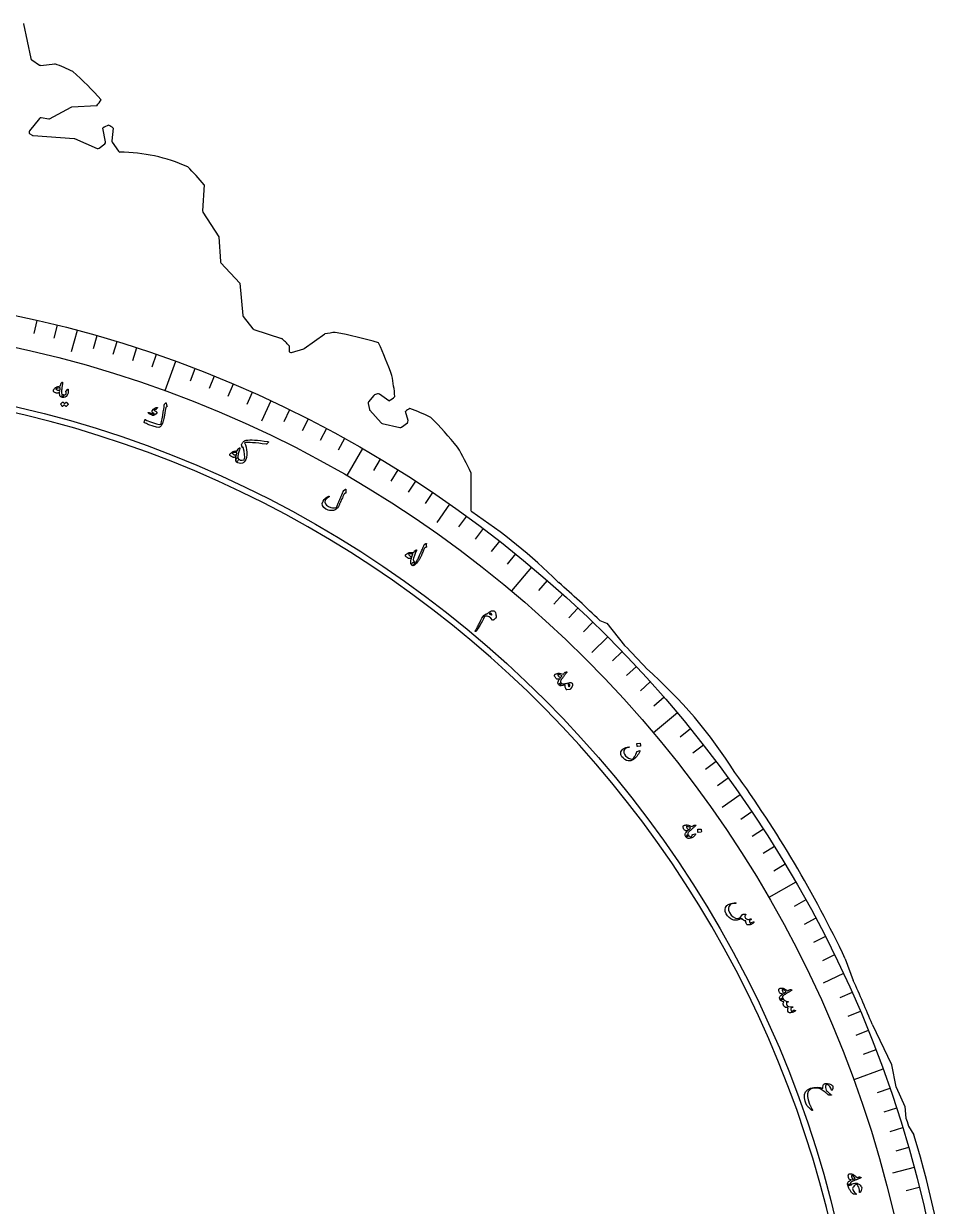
# Model space of a CAD drawing. Header units: millimetres. Extents: x -92 to 92, y -92 to 131.
# Drawn here: x 19.5 to 91, y 20.6 to 111.5 of the extents above; entities that cross this region are included whole.
import ezdxf

# ---------------------------------------------------------------- set-up
doc = ezdxf.new("R2010")
doc.units = ezdxf.units.MM
for name, color, linetype in [('CUT_INNER', 6, 'Continuous'), ('CUT_OUTER', 1, 'Continuous'), ('ENGRAVE', 7, 'Continuous'), ('ENGRAVE_FINE', 8, 'Continuous'), ('TEXT', 5, 'Continuous')]:
    doc.layers.add(name, color=color, linetype=linetype)

msp = doc.modelspace()

# ---------------------------------------------------------------- linework, layer by layer
at = {"layer": 'CUT_INNER'}
msp.add_arc((0, 0), 83.7225, 104.414063, 87.539062, dxfattribs=at)
at = {"layer": 'CUT_OUTER'}
for points in [[(19.4537, 111.5165), (19.4546, 111.513), (20.015, 108.8244)], [(20.0787, 108.7302), (20.6709, 108.3356)], [(20.769, 108.3111), (21.8584, 108.4198), (21.8621, 108.42)], [(23.0949, 105.0796), (21.4068, 104.179), (21.4037, 104.1775), (21.4002, 104.1779), (20.8023, 104.2773)], [(25.0737, 105.2096), (25.0701, 105.2092), (23.1567, 105.097)], [(20.6606, 104.223), (19.9001, 103.2729)], [(19.9339, 103.0544), (20.1089, 102.9376)], [(20.1815, 102.9127), (23.3493, 102.6871), (23.3535, 102.6866), (23.3575, 102.6851), (25.105, 101.9198)], [(25.7439, 102.4323), (25.5329, 103.4856), (25.5324, 103.4891)], [(26.3344, 103.4892), (26.3342, 103.4855), (26.2266, 102.5142)], [(25.2589, 101.9401), (25.6906, 102.2857)], [(26.2536, 102.4104), (26.7555, 101.7085)], [(33.3305, 99.131), (33.3305, 99.1274), (33.2181, 97.1157)], [(33.242, 97.0258), (34.4751, 95.1212), (34.477, 95.1178), (34.4774, 95.114), (34.5884, 93.2218)], [(34.6283, 93.1286), (36.0806, 91.5648), (36.0829, 91.5621), (36.0833, 91.5587), (36.3078, 89.0834)], [(36.3388, 89.0048), (37.0865, 88.0443)], [(37.1597, 87.9934), (39.2903, 87.3204), (39.2937, 87.3192)], [(41.0342, 86.5314), (42.6169, 87.6613), (42.6198, 87.6632)], [(39.8673, 86.7456), (39.8675, 86.742), (39.8675, 86.3745)], [(40.0606, 86.2308), (40.9901, 86.5098)], [(46.3767, 82.9268), (45.9887, 82.4431)], [(46.6757, 83.0522), (46.446, 82.9752)], [(47.5507, 82.503), (47.5478, 82.5049), (46.8106, 83.032)], [(45.9587, 82.3197), (46.0522, 81.8545)], [(46.0871, 81.7844), (46.9452, 80.8184)], [(49.014, 80.9929), (48.8135, 81.6968), (48.8127, 81.7003)], [(47.0237, 80.7718), (48.3977, 80.4549)], [(48.5252, 80.4839), (48.9634, 80.8347)], [(53.8576, 76.9981), (53.8578, 76.9945), (53.8578, 74.0905)], [(60.5435, 68.6053), (60.611, 68.546)], [(63.7555, 65.6309), (64.2908, 65.4166), (64.2942, 65.415), (64.2967, 65.4122), (65.6704, 63.7147)], [(82.6446, 39.6083), (83.2589, 37.9491)], [(84.7152, 34.5766), (86.1962, 31.4733), (86.1975, 31.4705), (86.1982, 31.4675), (86.5381, 29.7677), (86.5426, 29.7506), (86.549, 29.7342), (87.2279, 28.2637), (87.2295, 28.2597), (87.2301, 28.2555), (87.3104, 27.3689), (87.3954, 27.0978), (87.505, 26.7406), (87.9156, 26.0838), (87.9176, 26.0802)]]:
    msp.add_lwpolyline(points, dxfattribs=at)
for centre, radius, start, end in [((20.1618, 108.855), 0.15, 191.774374, 236.327519), ((20.7541, 108.4604), 0.15, 236.327519, 275.697011), ((16.7699, 94.2462), 15.0608, 64.565536, 70.23827), ((2.0734, 84.5029), 31.5104, 42.196993, 47.803527), ((20.4701, 109.0228), 5.9777, 320.36428, 325.85788), ((23.1655, 104.9473), 0.15, 93.357004, 118.080395), ((20.7777, 104.1293), 0.15, 80.56239, 141.323466), ((28.0332, 99.0698), 5.0779, 113.719842, 119.504968), ((23.7882, 100.0474), 4.2812, 53.505402, 59.04073), ((20.0172, 103.1792), 0.15, 141.323466, 236.274782), ((20.1922, 103.0623), 0.15, 236.274782, 265.925984), ((25.1652, 102.0572), 0.15, 246.351137, 308.682089), ((25.5968, 102.4028), 0.15, 308.682089, 11.327519), ((26.3757, 102.4977), 0.15, 173.676534, 215.56239), ((26.8775, 101.7957), 0.15, 215.56239, 263.156505), ((26.6883, 88.389), 13.2589, 66.058401, 89.259597), ((19.1602, 87.4048), 18.393, 39.608488, 45.426663), ((33.3679, 97.1073), 0.15, 176.803291, 212.91974), ((34.7382, 93.2306), 0.15, 183.357004, 222.885164), ((36.4572, 89.097), 0.15, 185.181312, 217.896077), ((37.2048, 88.1364), 0.15, 217.896077, 252.472128), ((33.6306, 81.0826), 8.4242, 42.239737, 47.759316), ((44.2102, 79.3777), 8.4368, 95.358891, 100.86522), ((36.616, 52.2731), 36.151, 73.723514, 79.148028), ((40.947, 86.6534), 0.15, 286.703439, 305.525323), ((20.6362, 74.8189), 28.8029, 19.540355, 24.964114), ((40.0175, 86.3745), 0.15, 180, 286.703439), ((28.3095, 80.8604), 19.7994, 5.758179, 10.453011), ((46.4937, 82.833), 0.15, 108.52633, 141.273284), ((46.7233, 82.91), 0.15, 54.43761, 108.52633), ((44.2639, 87.3597), 5.8643, 304.08832, 309.688196), ((46.1058, 82.3493), 0.15, 141.273284, 191.362642), ((46.1993, 81.884), 0.15, 191.362642, 221.614617), ((51.3178, 78.3054), 4.2191, 120.81348, 126.423343), ((43.0446, 65.4585), 17.5679, 63.943847, 69.640748), ((48.8697, 80.9518), 0.15, 308.670968, 15.893669), ((30.6399, 61.05), 28.5051, 38.894305, 45.098669), ((47.0574, 80.918), 0.15, 221.614617, 257.010518), ((48.4314, 80.601), 0.15, 257.010518, 308.670968), ((29.4723, 65.339), 27.0293, 25.553356, 30.231114), ((54.0078, 74.0905), 0.15, 180, 232.700643), ((30.2133, 37.9234), 43.1429, 45.330291, 56.672622), ((0.5066, 0.5589), 90.7457, 45.81392, 48.52147), ((3.0411, 2.8627), 87.3235, 42.563322, 44.175366), ((42.8862, 34.1984), 36.984, 32.279459, 48.572341), ((0.4053, 0.6064), 91.0189, 25.372572, 35.878516), ((1.4163, 0.6079), 89.9588, 22.185301, 24.52516), ((22.979, 5.898), 68.0025, 5.190777, 17.264659)]:
    msp.add_arc(centre, radius, start, end, dxfattribs=at)
at = {"layer": 'ENGRAVE'}
for points in [[(23.5612, 87.9315), (23.1183, 86.2787)], [(31.1352, 85.5434), (30.3159, 83.2924)], [(38.4724, 82.5042), (37.7492, 80.9535)], [(45.5167, 78.8372), (44.3189, 76.7627)], [(52.2146, 74.5702), (51.2332, 73.1685)], [(58.5151, 69.7356), (56.9753, 67.9006)], [(64.3703, 64.3703), (63.1604, 63.1604)], [(69.7356, 58.5151), (67.9006, 56.9753)], [(74.5702, 52.2146), (73.1685, 51.2332)], [(78.8372, 45.5167), (76.7627, 44.3189)], [(82.5042, 38.4724), (80.9535, 37.7492)], [(85.5434, 31.1352), (83.2924, 30.3159)], [(87.9315, 23.5612), (86.2787, 23.1183)]]:
    msp.add_lwpolyline(points, dxfattribs=at)
for radius in [91.0333, 88.6379, 84.1891]:
    msp.add_circle((0, 0), radius, dxfattribs=at)
at = {"layer": 'ENGRAVE_FINE'}
for points in [[(20.478, 88.7002), (20.2471, 87.6999)], [(22.023, 88.3293), (21.7746, 87.3331)], [(25.0922, 87.5069), (24.8092, 86.52)], [(26.6156, 87.0556), (26.3154, 86.0739)], [(28.1309, 86.5779), (27.8136, 85.6015)], [(29.6376, 86.0737), (29.3033, 85.103)], [(32.6234, 84.987), (32.2555, 84.0285)], [(34.1017, 84.4047), (33.7171, 83.4528)], [(35.5696, 83.7966), (35.1684, 82.8516)], [(37.0266, 83.1631), (36.609, 82.2252)], [(39.9064, 81.8202), (39.4563, 80.8975)], [(41.3283, 81.1113), (40.8622, 80.1966)], [(42.7376, 80.3777), (42.2556, 79.4712)], [(44.1338, 79.6196), (43.6361, 78.7217)], [(46.8856, 78.0308), (46.3569, 77.1508)], [(48.2403, 77.2007), (47.6963, 76.33)], [(49.5803, 76.347), (49.0212, 75.486)], [(50.9052, 75.4701), (50.3311, 74.619)], [(53.5081, 73.6475), (52.9046, 72.817)], [(54.7852, 72.7025), (54.1674, 71.8826)], [(56.0457, 71.7353), (55.4137, 70.9263)], [(57.2891, 70.7462), (56.6431, 69.9484)], [(59.7233, 68.7037), (59.0497, 67.9289)], [(60.9132, 67.651), (60.2263, 66.888)], [(62.0846, 66.5776), (61.3844, 65.8267)], [(63.2371, 65.4839), (62.5239, 64.7454)], [(65.4839, 63.2371), (64.7454, 62.5239)], [(66.5776, 62.0846), (65.8267, 61.3844)], [(67.651, 60.9132), (66.888, 60.2263)], [(68.7037, 59.7233), (67.9289, 59.0497)], [(70.7462, 57.2891), (69.9484, 56.6431)], [(71.7353, 56.0457), (70.9263, 55.4137)], [(72.7025, 54.7852), (71.8826, 54.1674)], [(73.6475, 53.5081), (72.817, 52.9046)], [(75.4701, 50.9052), (74.619, 50.3311)], [(76.347, 49.5803), (75.486, 49.0212)], [(77.2007, 48.2403), (76.33, 47.6963)], [(78.0308, 46.8856), (77.1508, 46.3569)], [(79.6196, 44.1338), (78.7217, 43.6361)], [(80.3777, 42.7376), (79.4712, 42.2556)], [(81.1113, 41.3283), (80.1966, 40.8622)], [(81.8202, 39.9064), (80.8975, 39.4563)], [(83.1631, 37.0266), (82.2252, 36.609)], [(83.7966, 35.5696), (82.8516, 35.1684)], [(84.4047, 34.1017), (83.4528, 33.7171)], [(84.987, 32.6234), (84.0285, 32.2555)], [(86.0737, 29.6376), (85.103, 29.3033)], [(86.5779, 28.1309), (85.6015, 27.8136)], [(87.0556, 26.6156), (86.0739, 26.3154)], [(87.5069, 25.0922), (86.52, 24.8092)], [(88.3293, 22.023), (87.3331, 21.7746)]]:
    msp.add_lwpolyline(points, dxfattribs=at)
at = {"layer": 'TEXT'}
for points in [[(22.4178, 83.9481), (22.4365, 83.9597), (22.4485, 83.9585), (22.4538, 83.9445), (22.4523, 83.9177), (22.4499, 83.902), (22.4469, 83.8801), (22.4433, 83.8521), (22.439, 83.818), (22.4338, 83.7775), (22.4275, 83.7303), (22.4201, 83.6765), (22.4115, 83.616), (22.4031, 83.5566), (22.3956, 83.5034), (22.3889, 83.4564), (22.383, 83.4157), (22.378, 83.3813), (22.3739, 83.3535), (22.3708, 83.3323), (22.3686, 83.3175), (22.3571, 83.2241), (22.3565, 83.1492), (22.3668, 83.093), (22.388, 83.0553), (22.4056, 83.0381), (22.4285, 83.0238), (22.4567, 83.0124), (22.4904, 83.0037), (22.5094, 82.9951), (22.522, 82.9813), (22.5282, 82.9622), (22.5281, 82.9378), (22.5228, 82.9099), (22.5144, 82.8826), (22.5028, 82.8557), (22.488, 82.8294), (22.4724, 82.8078), (22.4576, 82.7926), (22.4435, 82.7838), (22.4302, 82.7814), (22.366, 82.7995), (22.3138, 82.8262), (22.2734, 82.8615), (22.2448, 82.9056), (22.2265, 82.964), (22.2179, 83.0367), (22.2191, 83.1236), (22.2299, 83.2249), (22.1792, 83.175), (22.1314, 83.1379), (22.0863, 83.1137), (22.044, 83.1022), (22.0122, 83.1025), (21.9765, 83.1089), (21.9367, 83.1212), (21.8929, 83.1395), (21.8478, 83.163), (21.8109, 83.1862), (21.7821, 83.2093), (21.7615, 83.2322), (21.7468, 83.2577), (21.739, 83.2824), (21.7383, 83.3062), (21.7446, 83.3292), (21.7579, 83.3565), (21.7759, 83.3858), (21.7988, 83.4172), (21.8266, 83.4506), (21.8564, 83.4836), (21.8817, 83.5096), (21.9026, 83.5284), (21.9189, 83.5402), (22.0038, 83.5833), (22.094, 83.6211), (22.1895, 83.6534), (22.2904, 83.6802), (22.2997, 83.7285), (22.3083, 83.7701), (22.3161, 83.8049), (22.3231, 83.833), (22.3307, 83.8561), (22.3405, 83.876), (22.3525, 83.8927), (22.3666, 83.9062)], [(22.2675, 83.5247), (22.1695, 83.5179), (22.0833, 83.5002), (22.0088, 83.4717), (21.9462, 83.4324), (21.9411, 83.4262), (21.9395, 83.4197), (21.9415, 83.4128), (21.9471, 83.4057), (21.97, 83.3879), (21.9958, 83.3721), (22.0244, 83.3583), (22.0559, 83.3466), (22.0902, 83.3369), (22.1274, 83.3293), (22.1674, 83.3237), (22.2103, 83.3201), (22.2172, 83.3205), (22.2248, 83.3223), (22.2331, 83.3255), (22.2422, 83.3302), (22.2461, 83.3508), (22.2498, 83.3725), (22.2533, 83.3953), (22.2566, 83.4191), (22.2597, 83.4439), (22.2625, 83.4698), (22.2651, 83.4967), (22.2675, 83.5247)], [(22.7197, 83.2623), (22.8307, 83.3964), (22.8456, 83.4104), (22.858, 83.4135), (22.8682, 83.4056), (22.876, 83.3867), (22.8854, 83.3339), (22.8894, 83.2805), (22.8878, 83.2264), (22.8807, 83.1717), (22.8679, 83.1161), (22.8491, 83.0593), (22.8244, 83.0014), (22.7937, 82.9422), (22.7239, 82.8476), (22.6401, 82.7893), (22.5422, 82.7672), (22.4302, 82.7814), (22.4199, 82.7927), (22.4135, 82.8197), (22.4111, 82.8627), (22.4127, 82.9214), (22.4168, 82.9519), (22.4241, 82.976), (22.4346, 82.9935), (22.4483, 83.0045), (22.4578, 83.0076), (22.4679, 83.0085), (22.4788, 83.0072), (22.4904, 83.0037), (22.5592, 82.9874), (22.6222, 82.9851), (22.6796, 82.997), (22.7312, 83.023), (22.7338, 83.0255), (22.7355, 83.0291), (22.7362, 83.0341), (22.7359, 83.0403), (22.7357, 83.0778), (22.7311, 83.1172), (22.722, 83.1585), (22.7085, 83.2017), (22.7045, 83.2177), (22.7051, 83.2331), (22.7101, 83.248), (22.7197, 83.2623)], [(22.7191, 82.4027), (22.723, 82.4049), (22.7278, 82.4056), (22.7335, 82.4047), (22.74, 82.4022), (22.7616, 82.3865), (22.7821, 82.37), (22.8016, 82.3528), (22.8201, 82.3349), (22.8376, 82.3161), (22.8544, 82.2962), (22.8703, 82.2752), (22.8855, 82.2531), (22.8879, 82.2469), (22.888, 82.241), (22.886, 82.2355), (22.8817, 82.2302), (22.7127, 82.0752), (22.7088, 82.0737), (22.7041, 82.075), (22.6986, 82.0792), (22.6922, 82.0862), (22.6881, 82.0923), (22.6811, 82.1009), (22.6713, 82.1122), (22.6586, 82.1261), (22.6429, 82.1427), (22.624, 82.1625), (22.6021, 82.1852), (22.577, 82.2109), (22.4445, 82.0906), (22.439, 82.0873), (22.4332, 82.0878), (22.4272, 82.0919), (22.4208, 82.0998), (22.4153, 82.1066), (22.4065, 82.1169), (22.3944, 82.1308), (22.379, 82.1483), (22.3601, 82.1694), (22.3372, 82.1942), (22.3104, 82.2226), (22.2797, 82.2548), (22.2768, 82.2596), (22.2762, 82.2637), (22.2776, 82.2673), (22.2812, 82.2703), (22.4499, 82.4181), (22.4538, 82.4203), (22.4586, 82.421), (22.4643, 82.4201), (22.4708, 82.4177), (22.4895, 82.4054), (22.5072, 82.3922), (22.524, 82.378), (22.54, 82.363), (22.555, 82.3472), (22.5692, 82.3308), (22.5826, 82.3137), (22.5952, 82.2961)], [(30.4181, 82.328), (30.4223, 82.2972), (30.4276, 82.2675), (30.434, 82.2389), (30.4416, 82.2115), (30.4504, 82.1851), (30.4606, 82.1598), (30.4721, 82.1354), (30.4851, 82.1121), (30.4891, 82.1002), (30.4875, 82.0887), (30.4806, 82.0774), (30.4682, 82.0665), (30.3977, 82.0108), (30.3906, 82.0046), (30.3851, 81.9991), (30.3812, 81.9944), (30.3791, 81.9904), (30.3469, 81.781), (30.3163, 81.5923), (30.2874, 81.4243), (30.2602, 81.277), (30.2347, 81.1506), (30.2109, 81.0452), (30.1887, 80.9609), (30.1682, 80.8976), (30.1243, 80.7801), (30.1084, 80.7436), (30.0905, 80.7077), (30.0708, 80.6723), (30.0493, 80.6374), (30.0258, 80.603), (30.0001, 80.5693), (29.9723, 80.5362), (29.9424, 80.5038), (29.8494, 80.4737), (29.6766, 80.4937), (29.4239, 80.5635), (29.091, 80.6821), (28.9884, 80.723), (28.8944, 80.7635), (28.8091, 80.8035), (28.7323, 80.8431), (28.7261, 80.8489), (28.7225, 80.8554), (28.7215, 80.8627), (28.7232, 80.8708), (28.7341, 80.9085), (28.7443, 80.9427), (28.7538, 80.9734), (28.7626, 81.0007), (28.7707, 81.0248), (28.7783, 81.046), (28.7854, 81.0644), (28.792, 81.0799), (28.7963, 81.0884), (28.8012, 81.0922), (28.8068, 81.0914), (28.8132, 81.0859), (28.8633, 81.0489), (28.9313, 81.0106), (29.0171, 80.9709), (29.1206, 80.9298), (29.4334, 80.8167), (29.6832, 80.7422), (29.8703, 80.7068), (29.9949, 80.7109), (30.0219, 80.7839), (30.0563, 80.9221), (30.0981, 81.1255), (30.1471, 81.3941), (30.1938, 81.6638), (30.2282, 81.8682), (30.2503, 82.0072), (30.2603, 82.0807), (30.2624, 82.101), (30.2644, 82.1201), (30.2663, 82.1378), (30.268, 82.1542), (30.2695, 82.1692), (30.2708, 82.1825), (30.2718, 82.1942), (30.2726, 82.2043), (30.2757, 82.2259), (30.2821, 82.2451), (30.2918, 82.2622), (30.3049, 82.277), (30.385, 82.3511), (30.391, 82.3558), (30.3967, 82.3584), (30.4018, 82.3587), (30.4065, 82.3568), (30.4111, 82.3515), (30.4146, 82.3449), (30.4169, 82.3371), (30.4181, 82.328)], [(29.745, 82.0075), (29.7493, 82.0053), (29.7526, 82.002), (29.7549, 81.9978), (29.7561, 81.9926), (29.7557, 81.9885), (29.7545, 81.9844), (29.7526, 81.9801), (29.75, 81.9758), (29.6527, 81.8668), (29.6418, 81.8561), (29.6317, 81.8485), (29.6224, 81.8441), (29.6138, 81.8428), (29.5802, 81.8452), (29.5502, 81.8433), (29.5237, 81.837), (29.5009, 81.8264), (29.4944, 81.8189), (29.4956, 81.8079), (29.5044, 81.7935), (29.5209, 81.7756), (29.5328, 81.7661), (29.5453, 81.7567), (29.5583, 81.7474), (29.5719, 81.7382), (29.5861, 81.7291), (29.6013, 81.7201), (29.6173, 81.711), (29.6342, 81.702), (29.6865, 81.6543), (29.6872, 81.595), (29.6364, 81.5241), (29.5342, 81.4415), (29.4966, 81.4196), (29.462, 81.4044), (29.4306, 81.3959), (29.4023, 81.3941), (29.3734, 81.3982), (29.3355, 81.4093), (29.2884, 81.4274), (29.2323, 81.4525), (29.2039, 81.466), (29.1773, 81.4797), (29.1525, 81.4939), (29.1295, 81.5084), (29.1083, 81.5228), (29.0885, 81.5366), (29.0702, 81.5499), (29.0535, 81.5627), (29.0441, 81.5733), (29.0384, 81.5837), (29.0364, 81.5937), (29.038, 81.6035), (29.0429, 81.6125), (29.0498, 81.6176), (29.0589, 81.619), (29.0699, 81.6166), (29.1045, 81.6068), (29.1435, 81.5951), (29.1869, 81.5815), (29.2347, 81.5659), (29.324, 81.5367), (29.3948, 81.5171), (29.4473, 81.5072), (29.4814, 81.507), (29.4863, 81.5084), (29.4898, 81.5114), (29.4918, 81.5159), (29.4923, 81.5221), (29.4914, 81.5263), (29.4886, 81.5309), (29.4839, 81.5358), (29.4773, 81.5411), (29.4132, 81.5833), (29.3869, 81.6023), (29.3656, 81.6222), (29.3495, 81.6429), (29.3385, 81.6646), (29.331, 81.688), (29.3295, 81.7099), (29.3339, 81.7304), (29.3443, 81.7495), (29.4375, 81.8696), (29.5354, 81.9527), (29.6379, 81.9987), (29.745, 82.0075)], [(38.2412, 79.3793), (38.267, 79.372), (38.2792, 79.3589), (38.2777, 79.3399), (38.2624, 79.3151), (38.1877, 79.2261), (38.1672, 79.204), (38.1478, 79.1885), (38.1294, 79.1796), (38.112, 79.1774), (37.8065, 79.219), (37.5289, 79.2527), (37.279, 79.2785), (37.057, 79.2968), (36.8629, 79.3075), (36.6968, 79.3102), (36.5589, 79.3051), (36.4489, 79.2924), (36.5158, 79.1207), (36.5664, 78.9422), (36.6006, 78.7571), (36.6186, 78.5653), (36.6169, 78.3521), (36.5907, 78.1659), (36.5401, 78.0067), (36.4654, 77.8742), (36.4209, 77.8198), (36.3781, 77.778), (36.3371, 77.7488), (36.2977, 77.7323), (36.1553, 77.7083), (36.0305, 77.7127), (35.9231, 77.7454), (35.8331, 77.8067), (35.8013, 77.8477), (35.7866, 77.8971), (35.7889, 77.9548), (35.8084, 78.0209), (35.8315, 78.0701), (35.8566, 78.1029), (35.8836, 78.1194), (35.9126, 78.1194), (35.9243, 78.1133), (35.9377, 78.1023), (35.9526, 78.0862), (35.9691, 78.0653), (36.0438, 77.9938), (36.1441, 77.9547), (36.27, 77.9481), (36.4217, 77.9737), (36.4528, 78.1726), (36.4492, 78.3993), (36.4104, 78.6537), (36.3361, 78.9358), (36.3328, 78.9414), (36.328, 78.9445), (36.3217, 78.9451), (36.314, 78.9432), (36.2786, 78.9341), (36.2706, 78.9327), (36.2639, 78.9346), (36.2583, 78.9398), (36.2539, 78.9483), (36.1989, 79.1255), (36.2006, 79.1363), (36.2097, 79.1585), (36.2262, 79.1922), (36.25, 79.2372), (36.2769, 79.2844), (36.3016, 79.322), (36.324, 79.35), (36.3443, 79.3686), (36.3743, 79.3901), (36.404, 79.4095), (36.4331, 79.4265), (36.4618, 79.4414), (36.49, 79.4541), (36.5179, 79.4649), (36.5454, 79.4737), (36.5726, 79.4806), (36.6973, 79.4979), (36.8459, 79.5069), (37.0185, 79.5076), (37.215, 79.4998), (37.4356, 79.4832), (37.6801, 79.4578), (37.9487, 79.4232), (38.2412, 79.3793)], [(35.9691, 78.0653), (35.9791, 78.0326), (35.9754, 77.9954), (35.9581, 77.9536), (35.927, 77.9071), (35.8844, 77.8586), (35.8498, 77.8307), (35.8233, 77.8234), (35.8049, 77.8366), (35.7733, 77.9182), (35.7635, 78.0253), (35.7753, 78.1579), (35.8089, 78.3162), (35.745, 78.2434), (35.6891, 78.1936), (35.6414, 78.1669), (35.6017, 78.1632), (35.5834, 78.1678), (35.5642, 78.1739), (35.5441, 78.1815), (35.5231, 78.1905), (35.5012, 78.2006), (35.4784, 78.2115), (35.4547, 78.2231), (35.4302, 78.2355), (35.388, 78.2597), (35.3557, 78.2811), (35.3334, 78.2998), (35.321, 78.3157), (35.3101, 78.3513), (35.3078, 78.3827), (35.3141, 78.4099), (35.329, 78.4328), (35.3988, 78.4999), (35.4565, 78.5508), (35.5019, 78.5854), (35.5351, 78.6037), (35.5746, 78.6174), (35.6152, 78.6293), (35.6569, 78.6392), (35.6996, 78.6472), (35.7438, 78.6533), (35.7898, 78.6575), (35.8376, 78.6598), (35.8873, 78.6602), (35.917, 78.7563), (35.9232, 78.7762), (35.9309, 78.7929), (35.9399, 78.8065), (35.9503, 78.817), (36.0473, 78.8994), (36.0635, 78.9076), (36.0728, 78.9025), (36.0753, 78.8839), (36.0709, 78.852), (36.0438, 78.7563), (36.0194, 78.6684), (35.9978, 78.5881), (35.979, 78.5155), (35.9634, 78.4507), (35.9512, 78.3935), (35.9426, 78.344), (35.9375, 78.3023), (35.9345, 78.2306), (35.9388, 78.1673), (35.9503, 78.1121), (35.9691, 78.0653)], [(35.8587, 78.5297), (35.7489, 78.5394), (35.6546, 78.5341), (35.5758, 78.514), (35.5125, 78.4791), (35.5248, 78.4595), (35.5431, 78.44), (35.5674, 78.4205), (35.5978, 78.4011), (35.6161, 78.3918), (35.6349, 78.3832), (35.6541, 78.3752), (35.6739, 78.3679), (35.6942, 78.3616), (35.7153, 78.3564), (35.7372, 78.3525), (35.7597, 78.3499), (35.7892, 78.3544), (35.8132, 78.3747), (35.8318, 78.4108), (35.845, 78.4628), (35.849, 78.4877), (35.8526, 78.5072), (35.8559, 78.5212), (35.8587, 78.5297)], [(44.1985, 75.7138), (44.2064, 75.7183), (44.2143, 75.7202), (44.2222, 75.7195), (44.23, 75.7162), (44.2366, 75.7107), (44.2406, 75.7033), (44.242, 75.6942), (44.2409, 75.6832), (44.2321, 75.6203), (44.2288, 75.5635), (44.2309, 75.5127), (44.2384, 75.4681), (44.2395, 75.453), (44.2344, 75.4394), (44.2229, 75.4272), (44.2051, 75.4164), (44.1952, 75.4121), (44.1858, 75.4078), (44.1768, 75.4036), (44.1682, 75.3995), (44.1601, 75.3957), (44.1527, 75.3923), (44.1458, 75.3893), (44.1396, 75.3866), (44.1287, 75.3815), (44.1185, 75.3738), (44.1091, 75.3634), (44.1003, 75.3503), (44.0806, 75.3106), (44.0598, 75.2669), (44.0377, 75.2193), (44.0145, 75.1678), (43.9899, 75.1124), (43.9638, 75.0533), (43.9363, 74.9903), (43.9073, 74.9236), (43.8793, 74.8565), (43.8524, 74.7937), (43.8268, 74.7353), (43.8024, 74.6811), (43.7792, 74.631), (43.7574, 74.5847), (43.7369, 74.5423), (43.7177, 74.5038), (43.6563, 74.3924), (43.5863, 74.2938), (43.508, 74.2079), (43.4213, 74.1347), (43.3578, 74.099), (43.2795, 74.0776), (43.1863, 74.0703), (43.0782, 74.0771), (42.9674, 74.0951), (42.868, 74.1199), (42.78, 74.1517), (42.7034, 74.1905), (42.532, 74.3232), (42.4389, 74.4703), (42.4241, 74.6322), (42.4879, 74.8089), (42.5658, 74.9234), (42.664, 75.0231), (42.7826, 75.1078), (42.9217, 75.1774), (42.9312, 75.1807), (42.9395, 75.1813), (42.9466, 75.1792), (42.9526, 75.1745), (42.9581, 75.1679), (42.9614, 75.1614), (42.9625, 75.155), (42.9615, 75.1488), (42.9586, 75.1403), (42.9541, 75.1331), (42.9481, 75.1272), (42.9406, 75.1224), (42.8328, 75.0523), (42.7493, 74.9878), (42.6901, 74.9289), (42.6552, 74.8757), (42.6246, 74.7358), (42.6571, 74.6072), (42.7528, 74.4899), (42.9116, 74.3836), (43.0697, 74.3138), (43.2178, 74.2779), (43.3561, 74.276), (43.4845, 74.3082), (43.5053, 74.3478), (43.5288, 74.3946), (43.5547, 74.4487), (43.5832, 74.5099), (43.6142, 74.5786), (43.6476, 74.6549), (43.6834, 74.7389), (43.7217, 74.8306), (43.7621, 74.9246), (43.8022, 75.017), (43.842, 75.1076), (43.8816, 75.1966), (43.921, 75.2837), (43.9605, 75.369), (44, 75.4525), (44.0395, 75.534), (44.0743, 75.6144), (44.0798, 75.6227), (44.0857, 75.63), (44.0921, 75.6363), (44.0991, 75.6415)], [(49.438, 70.4157), (49.4204, 70.3145), (49.4253, 70.2268), (49.4528, 70.1524), (49.5029, 70.0915), (49.516, 70.0739), (49.521, 70.052), (49.5177, 70.0257), (49.5063, 69.995), (49.4985, 69.98), (49.4899, 69.9651), (49.4806, 69.9503), (49.4706, 69.9356), (49.4597, 69.9214), (49.4478, 69.9078), (49.4349, 69.8951), (49.4209, 69.883), (49.3962, 69.8645), (49.3748, 69.8529), (49.3568, 69.8484), (49.3423, 69.8509), (49.3077, 69.8753), (49.2788, 69.9051), (49.2556, 69.9402), (49.2381, 69.9806), (49.2217, 70.0838), (49.2302, 70.2059), (49.2633, 70.3469), (49.3212, 70.5069), (49.2451, 70.4415), (49.1805, 70.3992), (49.1275, 70.38), (49.086, 70.384), (49.0679, 70.3923), (49.0492, 70.4019), (49.03, 70.4125), (49.0102, 70.4244), (48.9897, 70.4374), (48.9684, 70.4518), (48.9463, 70.4676), (48.9234, 70.4846), (48.8823, 70.5175), (48.8522, 70.545), (48.8331, 70.5671), (48.825, 70.584), (48.8186, 70.6215), (48.8212, 70.6535), (48.8328, 70.6801), (48.8534, 70.7013), (48.9317, 70.7576), (48.9949, 70.7994), (49.0432, 70.8267), (49.0763, 70.8395), (49.1153, 70.8479), (49.1565, 70.854), (49.1999, 70.8577), (49.2457, 70.8591), (49.2937, 70.858), (49.3439, 70.8546), (49.3965, 70.8488), (49.4513, 70.8406), (49.4973, 70.9333), (49.5033, 70.9441), (49.509, 70.954), (49.5142, 70.963), (49.519, 70.9712), (49.5237, 70.9783), (49.5284, 70.9841), (49.5333, 70.9887), (49.5383, 70.9921), (49.6493, 71.0613), (49.667, 71.0684), (49.6755, 71.0617), (49.6747, 71.0412), (49.6646, 71.0068), (49.6263, 70.9262), (49.5911, 70.8475), (49.5588, 70.7705), (49.5295, 70.6953), (49.503, 70.6221), (49.4789, 70.5511), (49.4572, 70.4823), (49.438, 70.4157)], [(50.3804, 71.5456), (50.3914, 71.5529), (50.4016, 71.5565), (50.4111, 71.5562), (50.42, 71.5521), (50.4262, 71.546), (50.4299, 71.5381), (50.4312, 71.5283), (50.4301, 71.5168), (50.4189, 71.4611), (50.415, 71.4077), (50.4182, 71.3566), (50.4286, 71.3079), (50.4298, 71.2889), (50.4243, 71.2726), (50.412, 71.2592), (50.393, 71.2485), (50.3817, 71.244), (50.3703, 71.2395), (50.3588, 71.2351), (50.3471, 71.2308), (50.3355, 71.2265), (50.324, 71.2221), (50.3126, 71.2176), (50.3013, 71.213), (50.2882, 71.192), (50.2581, 71.1284), (50.2111, 71.0224), (50.147, 70.874), (50.1119, 70.7923), (50.0785, 70.716), (50.0468, 70.6448), (50.0168, 70.5789), (49.9885, 70.5185), (49.9619, 70.4637), (49.9369, 70.4147), (49.9136, 70.3713), (49.8908, 70.3311), (49.8671, 70.2914), (49.8427, 70.2522), (49.8175, 70.2136), (49.7914, 70.1755), (49.7643, 70.1376), (49.7363, 70.1), (49.7073, 70.0628), (49.6013, 69.944), (49.5055, 69.8694), (49.4196, 69.8391), (49.3437, 69.8529), (49.3149, 69.8721), (49.2981, 69.8961), (49.2932, 69.925), (49.3003, 69.9587), (49.3161, 69.9932), (49.3372, 70.0243), (49.3637, 70.052), (49.3956, 70.0763), (49.4292, 70.0958), (49.458, 70.1051), (49.4818, 70.1042), (49.5008, 70.0929), (49.5139, 70.0822), (49.5257, 70.0725), (49.5362, 70.0641), (49.5453, 70.0567), (49.5535, 70.0507), (49.5609, 70.0461), (49.5676, 70.0431), (49.5735, 70.0415), (49.6049, 70.0659), (49.6415, 70.111), (49.6833, 70.1766), (49.7303, 70.2629), (49.7566, 70.3153), (49.786, 70.3759), (49.8184, 70.4447), (49.8539, 70.5218), (49.8926, 70.6072), (49.9348, 70.7008), (49.9805, 70.8028), (50.0296, 70.9131), (50.0773, 71.0211), (50.1191, 71.1161), (50.1548, 71.1982), (50.1845, 71.2673), (50.2083, 71.3233), (50.2263, 71.3661), (50.2387, 71.3957), (50.2453, 71.4122), (50.2555, 71.4326), (50.2696, 71.4523), (50.2874, 71.4712), (50.3091, 71.4893), (50.321, 71.4977), (50.3321, 71.5056), (50.3423, 71.5132), (50.3516, 71.5204), (50.3601, 71.5273), (50.3677, 71.5337), (50.3745, 71.5398), (50.3804, 71.5456)], [(49.3961, 70.7168), (49.3781, 70.7228), (49.3591, 70.7286), (49.3393, 70.7343), (49.3185, 70.7397), (49.2968, 70.7446), (49.2738, 70.7483), (49.2497, 70.7509), (49.2244, 70.7523), (49.1995, 70.7534), (49.1751, 70.7531), (49.1512, 70.7512), (49.1278, 70.7477), (49.1051, 70.7427), (49.0831, 70.736), (49.0619, 70.7275), (49.0414, 70.7174), (49.0742, 70.6625), (49.1239, 70.6157), (49.1904, 70.5769), (49.2739, 70.5462), (49.2903, 70.5463), (49.307, 70.5535), (49.3241, 70.5679), (49.3415, 70.5895)], [(55.0978, 66.1478), (55.1293, 66.1747), (55.1615, 66.2008), (55.1945, 66.2261), (55.2283, 66.2505), (55.2629, 66.2736), (55.2983, 66.295), (55.3346, 66.3146), (55.3717, 66.3325), (55.4443, 66.3604), (55.5083, 66.3759), (55.5637, 66.3791), (55.6104, 66.3698), (55.6662, 66.3374), (55.7115, 66.2824), (55.7462, 66.205), (55.7702, 66.105), (55.775, 66.0754), (55.7789, 66.0457), (55.7819, 66.016), (55.784, 65.9862), (55.7853, 65.9562), (55.7859, 65.9259), (55.7858, 65.8954), (55.7851, 65.8645), (55.7837, 65.8475), (55.78, 65.8328), (55.7742, 65.8204), (55.766, 65.8103), (55.7257, 65.776), (55.6894, 65.7456), (55.6573, 65.7191), (55.6293, 65.6964), (55.6058, 65.6778), (55.5873, 65.6636), (55.5738, 65.6538), (55.5652, 65.6483), (55.5519, 65.6442), (55.5397, 65.6448), (55.5287, 65.6503), (55.5189, 65.6607), (55.3858, 65.8094), (55.2438, 65.9074), (55.0931, 65.9547), (54.934, 65.9512), (54.9193, 65.9467), (54.9073, 65.9401), (54.898, 65.9311), (54.8914, 65.92), (54.8155, 65.7588), (54.7335, 65.5936), (54.6453, 65.4243), (54.551, 65.2508), (54.4175, 65.023), (54.3109, 64.8678), (54.2314, 64.785), (54.179, 64.7746), (54.1706, 64.7858), (54.1701, 64.8021), (54.1775, 64.8234), (54.1928, 64.8498), (54.2284, 64.9018), (54.2638, 64.9572), (54.2992, 65.016), (54.3345, 65.0782), (54.3699, 65.1435), (54.4056, 65.2114), (54.4414, 65.2822), (54.4774, 65.3556), (54.5981, 65.6021), (54.7, 65.7922), (54.7831, 65.9258), (54.8478, 66.0029), (54.8833, 66.0342), (54.9178, 66.0616), (54.9512, 66.0851), (54.9837, 66.1045), (55.0148, 66.1204), (55.0442, 66.1329), (55.0718, 66.142), (55.0978, 66.1478)], [(55.2605, 66.1354), (55.2849, 66.1277), (55.3099, 66.1187), (55.3353, 66.1082), (55.3611, 66.0962), (55.3873, 66.0829), (55.4137, 66.0684), (55.4404, 66.0526), (55.4672, 66.0356), (55.455, 66.0899), (55.4398, 66.1313), (55.4216, 66.1597), (55.4004, 66.1751), (55.3669, 66.1834), (55.3324, 66.1795), (55.2969, 66.1635), (55.2605, 66.1354)], [(61.2066, 61.6733), (61.2286, 61.674), (61.2384, 61.667), (61.236, 61.6522), (61.2214, 61.6297), (61.2115, 61.6172), (61.198, 61.5998), (61.1809, 61.5773), (61.1602, 61.5498), (61.1356, 61.5173), (61.1067, 61.4795), (61.0735, 61.4365), (61.036, 61.3883), (60.9991, 61.3409), (60.9661, 61.2985), (60.9369, 61.2611), (60.9116, 61.2287), (60.8902, 61.2014), (60.8728, 61.1793), (60.8595, 61.1624), (60.8503, 61.1507), (60.7938, 61.0754), (60.756, 61.0108), (60.737, 60.9568), (60.7367, 60.9135), (60.7433, 60.89), (60.7561, 60.8662), (60.7749, 60.8421), (60.7999, 60.8179), (60.812, 60.801), (60.8161, 60.7827), (60.812, 60.763), (60.7997, 60.742), (60.7813, 60.7204), (60.7603, 60.7009), (60.7369, 60.6833), (60.7111, 60.6678), (60.6868, 60.6568), (60.6663, 60.651), (60.6498, 60.6504), (60.637, 60.655), (60.5903, 60.7026), (60.5583, 60.7517), (60.5408, 60.8025), (60.538, 60.855), (60.5512, 60.9147), (60.5799, 60.982), (60.6241, 61.0569), (60.6839, 61.1393), (60.6151, 61.1213), (60.5551, 61.1129), (60.504, 61.1143), (60.4616, 61.1254), (60.4342, 61.1415), (60.4063, 61.1648), (60.3779, 61.1952), (60.349, 61.2329), (60.3216, 61.2757), (60.3011, 61.3143), (60.2876, 61.3486), (60.2812, 61.3787), (60.2811, 61.4081), (60.2866, 61.4334), (60.2979, 61.4544), (60.3148, 61.4712), (60.3398, 61.4883), (60.3701, 61.5048), (60.4056, 61.5206), (60.4463, 61.5358), (60.4886, 61.5496), (60.5234, 61.5595), (60.5509, 61.5655), (60.5709, 61.5676), (60.666, 61.5628), (60.7631, 61.5506), (60.862, 61.5311), (60.9628, 61.5042), (60.995, 61.5415), (61.0231, 61.5733), (61.0472, 61.5996), (61.0672, 61.6206), (61.0853, 61.6368), (61.1037, 61.6492), (61.1224, 61.6577), (61.1413, 61.6624)], [(60.8656, 61.3807), (60.7772, 61.4235), (60.6936, 61.4511), (60.6149, 61.4634), (60.541, 61.4605), (60.5334, 61.4576), (60.5288, 61.4527), (60.5272, 61.4458), (60.5285, 61.4369), (60.5395, 61.41), (60.554, 61.3835), (60.572, 61.3573), (60.5935, 61.3315), (60.6184, 61.306), (60.6469, 61.2809), (60.6788, 61.2562), (60.7143, 61.2317), (60.7204, 61.2286), (60.7279, 61.2263), (60.7367, 61.225), (60.7469, 61.2246), (60.7606, 61.2406), (60.7746, 61.2575), (60.7889, 61.2755), (60.8036, 61.2945), (60.8186, 61.3145), (60.834, 61.3356), (60.8496, 61.3576), (60.8656, 61.3807)], [(61.6342, 60.8059), (61.6704, 60.7286), (61.6599, 60.6248), (61.6026, 60.4946), (61.4986, 60.338), (61.4901, 60.3277), (61.4812, 60.3201), (61.4719, 60.3152), (61.4621, 60.313), (61.2378, 60.2894), (61.2233, 60.2888), (61.2107, 60.2923), (61.2, 60.2998), (61.191, 60.3113), (61.1473, 60.4021), (61.1139, 60.495), (61.0907, 60.5902), (61.0779, 60.6876), (60.9294, 60.6289), (60.8065, 60.6039), (60.7091, 60.6126), (60.637, 60.655), (60.633, 60.6638), (60.6335, 60.6776), (60.6385, 60.6963), (60.648, 60.72), (60.6782, 60.7721), (60.7073, 60.8091), (60.7352, 60.831), (60.7619, 60.8377), (60.7718, 60.8358), (60.7814, 60.8319), (60.7907, 60.8259), (60.7999, 60.8179), (60.8479, 60.7839), (60.9073, 60.7629), (60.978, 60.7549), (61.06, 60.76), (61.1022, 60.7684), (61.1691, 60.7846), (61.2607, 60.8086), (61.377, 60.8403), (61.4591, 60.8561), (61.5293, 60.8557), (61.5877, 60.8389), (61.6342, 60.8059)], [(61.326, 60.7609), (61.3314, 60.6986), (61.3462, 60.6368), (61.3705, 60.5753), (61.4042, 60.5143), (61.4375, 60.5523), (61.4573, 60.5908), (61.4634, 60.6299), (61.4559, 60.6696), (61.4371, 60.7052), (61.4092, 60.7324), (61.3722, 60.7509), (61.326, 60.7609)], [(66.854, 55.5853), (66.8346, 55.5411), (66.8133, 55.4962), (66.7901, 55.4505), (66.765, 55.4041), (66.7375, 55.3571), (66.7072, 55.3094), (66.6741, 55.2611), (66.6383, 55.2122), (66.6012, 55.165), (66.5627, 55.1204), (66.5226, 55.0783), (66.4812, 55.0388), (66.4381, 55.0017), (66.3933, 54.9669), (66.3468, 54.9344), (66.2986, 54.9042), (66.245, 54.876), (66.1921, 54.8542), (66.1398, 54.8386), (66.0882, 54.8292), (65.952, 54.8302), (65.8172, 54.8679), (65.6835, 54.9423), (65.5509, 55.0535), (65.4693, 55.1458), (65.4123, 55.239), (65.3799, 55.333), (65.3721, 55.4281), (65.3888, 55.5187), (65.4263, 55.6035), (65.4849, 55.6823), (65.5644, 55.7552), (65.6608, 55.8181), (65.7644, 55.8656), (65.8752, 55.8977), (65.9932, 55.9143), (66.0085, 55.914), (66.0198, 55.9107), (66.0268, 55.9043), (66.0298, 55.8948), (66.0292, 55.8832), (66.0222, 55.8741), (66.0089, 55.8676), (65.9891, 55.8637), (65.8513, 55.8302), (65.7438, 55.7801), (65.6665, 55.7137), (65.6194, 55.631), (65.6032, 55.5393), (65.6184, 55.4422), (65.6648, 55.3395), (65.7426, 55.2311), (65.858, 55.1182), (65.9824, 55.0354), (66.1158, 54.9829), (66.2585, 54.9606), (66.2625, 54.961), (66.2673, 54.9629), (66.273, 54.9664), (66.2795, 54.9713), (66.3265, 55.0151), (66.3753, 55.0733), (66.4259, 55.1458), (66.4782, 55.2328), (66.5032, 55.2782), (66.526, 55.3209), (66.5466, 55.361), (66.565, 55.3985), (66.5811, 55.4334), (66.5945, 55.4656), (66.6052, 55.4953), (66.6134, 55.5224), (66.6181, 55.536), (66.6241, 55.5465), (66.6315, 55.5539), (66.6402, 55.5582), (66.8352, 55.62), (66.8483, 55.6214), (66.8558, 55.6162), (66.8577, 55.6041), (66.854, 55.5853)], [(66.8417, 56.1985), (66.8462, 56.1981), (66.8506, 56.1958), (66.8549, 56.1918), (66.859, 56.1859), (66.8759, 56.1344), (66.8875, 56.0822), (66.8938, 56.0294), (66.8948, 55.9759), (66.8934, 55.9696), (66.8906, 55.9649), (66.8864, 55.962), (66.8807, 55.9608), (66.6536, 55.929), (66.6472, 55.9295), (66.6426, 55.9332), (66.6398, 55.9402), (66.639, 55.9505), (66.6382, 55.9593), (66.6367, 55.973), (66.6345, 55.9916), (66.6315, 56.015), (66.6276, 56.0436), (66.6225, 56.0775), (66.6162, 56.1167), (66.6087, 56.1613), (66.6083, 56.1678), (66.6096, 56.1722), (66.6125, 56.1747), (66.6171, 56.1752)], [(71.1338, 49.8981), (71.1556, 49.8949), (71.164, 49.8863), (71.1591, 49.8722), (71.1407, 49.8526), (71.1288, 49.8421), (71.1124, 49.8273), (71.0916, 49.8082), (71.0664, 49.7848), (71.0364, 49.7571), (71.0013, 49.725), (70.961, 49.6886), (70.9156, 49.6478), (70.8709, 49.6076), (70.831, 49.5717), (70.7956, 49.54), (70.7649, 49.5126), (70.739, 49.4895), (70.7181, 49.4708), (70.702, 49.4565), (70.6908, 49.4467), (70.6219, 49.3825), (70.5733, 49.3255), (70.5451, 49.2758), (70.5371, 49.2333), (70.5395, 49.2089), (70.5479, 49.1832), (70.5622, 49.1562), (70.5824, 49.128), (70.5914, 49.1092), (70.5922, 49.0905), (70.5847, 49.0718), (70.5689, 49.0533), (70.5469, 49.0353), (70.5229, 49.0198), (70.4968, 49.0066), (70.4685, 48.996), (70.4427, 48.9894), (70.4216, 48.9873), (70.4051, 48.9896), (70.3934, 48.9964), (70.3558, 49.0515), (70.333, 49.1055), (70.3247, 49.1586), (70.3312, 49.2107), (70.3547, 49.2672), (70.3949, 49.3284), (70.4516, 49.3943), (70.525, 49.4648), (70.4541, 49.4592), (70.3937, 49.4616), (70.3435, 49.472), (70.3038, 49.4904), (70.2796, 49.511), (70.2563, 49.5389), (70.2338, 49.5739), (70.212, 49.6161), (70.1925, 49.663), (70.1792, 49.7046), (70.172, 49.7407), (70.1709, 49.7715), (70.176, 49.8005), (70.1859, 49.8244), (70.2007, 49.8431), (70.2203, 49.8567), (70.248, 49.8691), (70.2807, 49.8799), (70.3184, 49.8892), (70.3611, 49.897), (70.4052, 49.9031), (70.4413, 49.9067), (70.4694, 49.9078), (70.4894, 49.9063), (70.5822, 49.8848), (70.6756, 49.8557), (70.7695, 49.819), (70.864, 49.7748), (70.9022, 49.8058), (70.9355, 49.8321), (70.9639, 49.8538), (70.9873, 49.8708), (71.008, 49.8836), (71.0283, 49.8926), (71.0482, 49.8977), (71.0676, 49.8989)], [(70.9243, 49.1787), (71.0955, 49.21), (71.1159, 49.2113), (71.1274, 49.2056), (71.1301, 49.193), (71.1239, 49.1735), (71.0973, 49.127), (71.0659, 49.0836), (71.03, 49.0432), (70.9894, 49.0058), (70.9438, 48.9714), (70.8929, 48.94), (70.8367, 48.9115), (70.7752, 48.8859), (70.6609, 48.8583), (70.5593, 48.8675), (70.4701, 48.9135), (70.3934, 48.9964), (70.3927, 49.0116), (70.4053, 49.0365), (70.431, 49.0709), (70.4699, 49.1149), (70.4927, 49.1356), (70.5138, 49.1493), (70.5331, 49.156), (70.5507, 49.1556), (70.5599, 49.1519), (70.5683, 49.1461), (70.5758, 49.1381), (70.5824, 49.128), (70.6246, 49.0713), (70.6715, 49.029), (70.723, 49.0013), (70.7793, 48.988), (70.7829, 48.9882), (70.7865, 48.9899), (70.7902, 48.9933), (70.794, 48.9982), (70.818, 49.0271), (70.8398, 49.0602), (70.8594, 49.0977), (70.8767, 49.1395), (70.884, 49.1543), (70.8943, 49.1657), (70.9077, 49.1739), (70.9243, 49.1787)], [(70.7466, 49.6704), (70.6671, 49.7281), (70.5896, 49.77), (70.5143, 49.796), (70.4411, 49.8062), (70.4332, 49.8047), (70.4278, 49.8007), (70.4249, 49.7942), (70.4246, 49.7852), (70.4307, 49.7568), (70.4403, 49.7281), (70.4534, 49.6992), (70.47, 49.67), (70.49, 49.6405), (70.5136, 49.6107), (70.5407, 49.5807), (70.5713, 49.5504), (70.5767, 49.5462), (70.5837, 49.5427), (70.5922, 49.5399), (70.6021, 49.5377), (70.6184, 49.5509), (70.6352, 49.5652), (70.6525, 49.5803), (70.6703, 49.5964), (70.6886, 49.6135), (70.7074, 49.6315), (70.7267, 49.6505), (70.7466, 49.6704)], [(71.541, 49.5781), (71.5455, 49.5772), (71.5497, 49.5746), (71.5535, 49.5702), (71.557, 49.564), (71.569, 49.5113), (71.5757, 49.4584), (71.5769, 49.4053), (71.5728, 49.3521), (71.5709, 49.3459), (71.5677, 49.3415), (71.5632, 49.339), (71.5574, 49.3384), (71.3286, 49.3275), (71.3222, 49.3286), (71.318, 49.3327), (71.3159, 49.3399), (71.316, 49.3501), (71.3161, 49.359), (71.3159, 49.3728), (71.3155, 49.3914), (71.3147, 49.415), (71.3135, 49.4437), (71.3116, 49.4778), (71.3091, 49.5174), (71.3058, 49.5624), (71.306, 49.5688), (71.3077, 49.5731), (71.3109, 49.5753), (71.3155, 49.5754)], [(75.5858, 42.4602), (75.5978, 42.4618), (75.6076, 42.4607), (75.6152, 42.4568), (75.6207, 42.4503), (75.6249, 42.4403), (75.626, 42.4304), (75.6241, 42.4207), (75.6192, 42.4111), (75.5985, 42.3827), (75.569, 42.3542), (75.5308, 42.3256), (75.4838, 42.2969), (75.4026, 42.2579), (75.3199, 42.2308), (75.2356, 42.2156), (75.1498, 42.2124), (75.1271, 42.2151), (75.1075, 42.2209), (75.0909, 42.2299), (75.0773, 42.242), (75.0432, 42.2945), (75.0197, 42.3585), (75.007, 42.4341), (75.0048, 42.5212), (74.8957, 42.5337), (74.8066, 42.571), (74.7375, 42.6332), (74.6883, 42.7203), (74.6398, 42.6964), (74.5924, 42.6747), (74.5461, 42.6553), (74.5009, 42.6381), (74.4565, 42.6231), (74.4127, 42.61), (74.3694, 42.5989), (74.3267, 42.5897), (74.2461, 42.579), (74.1652, 42.5805), (74.084, 42.5942), (74.0023, 42.6199), (73.8428, 42.698), (73.7044, 42.7978), (73.587, 42.9194), (73.4904, 43.063), (73.4149, 43.2442), (73.3969, 43.4122), (73.4366, 43.5672), (73.5339, 43.7093), (73.5773, 43.7465), (73.6337, 43.7819), (73.7031, 43.8154), (73.7855, 43.847), (73.8798, 43.875), (73.9824, 43.8964), (74.0933, 43.9112), (74.2127, 43.9193), (74.2207, 43.919), (74.2275, 43.9169), (74.2332, 43.913), (74.2377, 43.9073), (74.2408, 43.9007), (74.2423, 43.8944), (74.2422, 43.8882), (74.2406, 43.8822), (74.2364, 43.8764), (74.231, 43.8721), (74.2243, 43.8692), (74.2163, 43.8679), (74.0592, 43.8543), (73.9361, 43.8326), (73.8472, 43.8029), (73.7924, 43.7652), (73.6992, 43.6353), (73.6591, 43.4943), (73.6718, 43.342), (73.7373, 43.1783), (73.8737, 42.9757), (74.0312, 42.8284), (74.2103, 42.7364), (74.4111, 42.6996), (74.4999, 42.7512), (74.5856, 42.8197), (74.6682, 42.9052), (74.7476, 43.0078), (74.755, 43.0193), (74.7628, 43.0276), (74.7708, 43.0328), (74.7792, 43.0349), (74.8108, 43.0372), (74.8406, 43.0392), (74.8685, 43.0408), (74.8946, 43.0421), (74.9186, 43.043), (74.9401, 43.0432), (74.9593, 43.0427), (74.9761, 43.0416), (74.9838, 43.04), (74.9887, 43.0363), (74.9907, 43.0306), (74.9898, 43.0229), (74.9883, 43.0183), (74.9858, 43.0117), (74.9823, 43.0031), (74.9778, 42.9923), (74.9721, 42.9798), (74.965, 42.9658), (74.9566, 42.9502), (74.9468, 42.9332), (74.9285, 42.8995), (74.9164, 42.873), (74.9105, 42.8537), (74.9107, 42.8417), (74.9389, 42.7811), (74.9817, 42.7289), (75.0393, 42.685), (75.1116, 42.6495), (75.1496, 42.6433), (75.2043, 42.6468), (75.2755, 42.6601), (75.3632, 42.683), (75.3715, 42.6852), (75.3797, 42.685), (75.3877, 42.6825), (75.3956, 42.6777), (75.4018, 42.6726), (75.4062, 42.6668), (75.4088, 42.6603), (75.4095, 42.6531), (75.4004, 42.6367), (75.3761, 42.6187), (75.3365, 42.5991), (75.2816, 42.5778), (75.2795, 42.5171), (75.2886, 42.4588), (75.3088, 42.4026), (75.3402, 42.3488), (75.3561, 42.3586), (75.3682, 42.3682), (75.3764, 42.3774), (75.3808, 42.3863), (75.3843, 42.3956), (75.3891, 42.4028), (75.3952, 42.4076), (75.4025, 42.4103)], [(78.5103, 37.2287), (78.5313, 37.2219), (78.5381, 37.2119), (78.5308, 37.1988), (78.5095, 37.1827), (78.4959, 37.1743), (78.4773, 37.1624), (78.4536, 37.1471), (78.4248, 37.1283), (78.3906, 37.106), (78.3505, 37.0803), (78.3047, 37.0512), (78.2531, 37.0186), (78.2023, 36.9865), (78.1569, 36.9578), (78.1167, 36.9326), (78.0819, 36.9107), (78.0525, 36.8922), (78.0286, 36.8774), (78.0104, 36.866), (77.9977, 36.8581), (77.919, 36.8065), (77.8615, 36.7585), (77.8253, 36.7142), (77.8103, 36.6736), (77.8086, 36.6492), (77.8125, 36.6224), (77.8221, 36.5935), (77.8373, 36.5622), (77.843, 36.5421), (77.8406, 36.5236), (77.8301, 36.5065), (77.8114, 36.4909), (77.7867, 36.4768), (77.7604, 36.4655), (77.7324, 36.457), (77.7028, 36.4512), (77.6762, 36.4491), (77.6551, 36.4506), (77.6393, 36.4556), (77.6288, 36.4643), (77.6011, 36.5249), (77.5876, 36.582), (77.5884, 36.6357), (77.6036, 36.686), (77.6363, 36.7377), (77.6861, 36.7913), (77.7531, 36.8467), (77.8373, 36.9039), (77.7665, 36.9103), (77.7073, 36.9228), (77.6596, 36.9415), (77.6235, 36.9663), (77.6032, 36.9907), (77.5849, 37.0221), (77.5685, 37.0604), (77.5542, 37.1056), (77.5429, 37.1552), (77.5367, 37.1984), (77.5357, 37.2353), (77.5398, 37.2657), (77.5497, 37.2935), (77.5635, 37.3154), (77.5812, 37.3313), (77.6028, 37.3414), (77.6322, 37.349), (77.6663, 37.3542), (77.705, 37.357), (77.7484, 37.3575), (77.7929, 37.3561), (77.8291, 37.3536), (77.8569, 37.3499), (77.8765, 37.3451), (77.9643, 37.3083), (78.0515, 37.2639), (78.1379, 37.212), (78.2236, 37.1525), (78.2665, 37.1766), (78.3037, 37.1969), (78.3353, 37.2135), (78.3613, 37.2264), (78.3839, 37.2355), (78.4054, 37.2409), (78.4258, 37.2426), (78.4452, 37.2406)], [(78.8101, 35.6439), (78.8159, 35.6404), (78.8174, 35.6339), (78.8147, 35.6244), (78.8077, 35.6119), (78.7937, 35.5955), (78.7712, 35.5778), (78.7401, 35.5586), (78.7006, 35.5382), (78.6549, 35.5166), (78.6089, 35.4988), (78.5626, 35.4848), (78.516, 35.4744), (78.4215, 35.4629), (78.349, 35.4648), (78.2985, 35.4801), (78.2701, 35.5088), (78.2377, 35.5927), (78.2247, 35.6781), (78.2309, 35.7649), (78.2565, 35.8533), (78.1506, 35.8574), (78.0599, 35.8782), (77.9844, 35.9157), (77.924, 35.9699), (77.8848, 36.0378), (77.8696, 36.118), (77.8782, 36.2103), (77.9107, 36.3149), (77.8068, 36.3388), (77.7252, 36.3717), (77.6659, 36.4135), (77.6288, 36.4643), (77.6299, 36.4785), (77.644, 36.4981), (77.6711, 36.5232), (77.7112, 36.5537), (77.7536, 36.5778), (77.7887, 36.5873), (77.8166, 36.5821), (77.8373, 36.5622), (77.9115, 36.467), (78.0022, 36.3956), (78.1096, 36.348), (78.2337, 36.3242), (78.2405, 36.323), (78.2459, 36.3207), (78.25, 36.3175), (78.2528, 36.3134), (78.2548, 36.3076), (78.2554, 36.3018), (78.2545, 36.2961), (78.2522, 36.2905), (78.2407, 36.2825), (78.2172, 36.2778), (78.1816, 36.2762), (78.1339, 36.2779), (78.116, 36.2384), (78.1126, 36.1885), (78.1235, 36.1279), (78.1488, 36.0568), (78.2059, 35.9799), (78.2984, 35.9322), (78.4264, 35.9137), (78.5899, 35.9242), (78.5982, 35.9248), (78.6047, 35.924), (78.6095, 35.9216), (78.6125, 35.9177), (78.615, 35.9108), (78.6158, 35.9044), (78.6151, 35.8982), (78.6128, 35.8924), (78.6083, 35.8868), (78.6033, 35.8824), (78.5978, 35.8792), (78.5917, 35.8771), (78.4833, 35.8558), (78.4715, 35.8175), (78.4652, 35.7751), (78.4643, 35.7285), (78.4688, 35.6777), (78.4782, 35.6304), (78.4907, 35.597), (78.5065, 35.5773), (78.5255, 35.5714), (78.548, 35.5768), (78.5764, 35.5923), (78.6108, 35.6179), (78.6512, 35.6536), (78.6656, 35.6571), (78.6968, 35.6567), (78.745, 35.6523), (78.8101, 35.6439)], [(78.0903, 37.0693), (78.0216, 37.1396), (77.9523, 37.1939), (77.8825, 37.2322), (77.812, 37.2545), (77.8039, 37.2544), (77.7979, 37.2513), (77.794, 37.2454), (77.7922, 37.2366), (77.7935, 37.2075), (77.7981, 37.1777), (77.8061, 37.1469), (77.8175, 37.1154), (77.8324, 37.0829), (77.8506, 37.0497), (77.8723, 37.0155), (77.8973, 36.9805), (77.902, 36.9755), (77.9083, 36.9708), (77.9161, 36.9666), (77.9256, 36.9627), (77.9438, 36.9731), (77.9628, 36.9843), (77.9824, 36.9963), (78.0026, 37.0092), (78.0236, 37.023), (78.0451, 37.0376), (78.0674, 37.053), (78.0903, 37.0693)], [(81.651, 29.864), (81.6751, 29.8297), (81.6896, 29.7882), (81.6944, 29.7393), (81.6897, 29.6832), (81.684, 29.6535), (81.6775, 29.6257), (81.6702, 29.5998), (81.6619, 29.5758), (81.653, 29.5538), (81.6434, 29.5338), (81.6334, 29.5159), (81.6227, 29.4999), (81.6111, 29.4877), (81.6014, 29.4874), (81.5934, 29.4991), (81.5873, 29.5227), (81.5443, 29.671), (81.4642, 29.7937), (81.3469, 29.8906), (81.1926, 29.9616), (81.184, 29.962), (81.1764, 29.9591), (81.1698, 29.9527), (81.164, 29.9429), (81.1306, 29.8308), (81.122, 29.7197), (81.1381, 29.6096), (81.1789, 29.5003), (81.19, 29.482), (81.2085, 29.46), (81.2346, 29.4341), (81.2681, 29.4045), (81.3333, 29.352), (81.3908, 29.3056), (81.4407, 29.2652), (81.4829, 29.2309), (81.5175, 29.2027), (81.5444, 29.1806), (81.5637, 29.1647), (81.5754, 29.1549), (81.5873, 29.1392), (81.5857, 29.1279), (81.5707, 29.121), (81.5422, 29.1185), (81.4645, 29.1202), (81.4054, 29.1248), (81.365, 29.1323), (81.3433, 29.1427), (81.3019, 29.1839), (81.2557, 29.2267), (81.2047, 29.2708), (81.1489, 29.3165), (81.0882, 29.3635), (81.0228, 29.412), (80.9525, 29.4618), (80.8774, 29.5131), (80.7029, 29.6069), (80.5193, 29.6589), (80.3268, 29.6692), (80.1254, 29.638), (80.0227, 29.6021), (79.9338, 29.551), (79.8587, 29.4849), (79.7973, 29.4037), (79.7367, 29.2355), (79.7322, 29.0195), (79.7833, 28.7554), (79.8895, 28.4428), (79.9096, 28.3958), (79.9322, 28.3455), (79.9573, 28.2919), (79.9849, 28.2349), (80.015, 28.1749), (80.0478, 28.112), (80.0833, 28.0462), (80.1214, 27.9774), (80.1272, 27.9652), (80.1297, 27.9556), (80.129, 27.9485), (80.125, 27.9439), (80.0964, 27.9471), (80.0428, 27.9812), (79.9642, 28.0461), (79.8604, 28.1417), (79.801, 28.201), (79.7534, 28.2544), (79.7177, 28.302), (79.6938, 28.3438), (79.6219, 28.5053), (79.5661, 28.6552), (79.5263, 28.7936), (79.5027, 28.9206), (79.5059, 29.1778), (79.5845, 29.387), (79.7389, 29.5482), (79.9694, 29.6613), (80.2309, 29.7275), (80.4758, 29.7473), (80.7041, 29.7205), (80.9157, 29.6468), (80.9226, 29.7478), (80.9359, 29.8328), (80.9558, 29.9019), (80.9822, 29.955), (80.9947, 29.9714), (81.01, 29.9851), (81.0279, 29.996), (81.0486, 30.0041), (81.1078, 30.0166), (81.1656, 30.0235), (81.2221, 30.0247), (81.2773, 30.0203), (81.3934, 29.9975), (81.4944, 29.9638), (81.5803, 29.9193), (81.651, 29.864)], [(83.8428, 22.8086), (83.8622, 22.7982), (83.8672, 22.7872), (83.8577, 22.7756), (83.8339, 22.7634), (83.819, 22.7576), (83.7986, 22.7492), (83.7726, 22.7383), (83.7409, 22.7249), (83.7033, 22.709), (83.6594, 22.6907), (83.6091, 22.6701), (83.5525, 22.6471), (83.4969, 22.6245), (83.4471, 22.6043), (83.4032, 22.5865), (83.365, 22.5711), (83.3328, 22.5581), (83.3067, 22.5477), (83.2868, 22.5397), (83.2729, 22.5342), (83.1863, 22.4972), (83.1213, 22.4601), (83.0778, 22.4229), (83.0559, 22.3856), (83.0499, 22.3618), (83.0491, 22.3348), (83.0534, 22.3046), (83.0628, 22.2712), (83.0649, 22.2504), (83.0593, 22.2326), (83.0459, 22.2176), (83.0248, 22.2055), (82.998, 22.196), (82.9701, 22.1896), (82.9411, 22.1861), (82.9109, 22.1856), (82.8844, 22.1882), (82.8638, 22.1934), (82.8491, 22.2012), (82.8404, 22.2115), (82.8237, 22.276), (82.8205, 22.3346), (82.8308, 22.3874), (82.8546, 22.4342), (82.8959, 22.4794), (82.9544, 22.5233), (83.0301, 22.566), (83.1231, 22.6075), (83.0545, 22.6263), (82.9984, 22.649), (82.9548, 22.6758), (82.9236, 22.7066), (82.9079, 22.7342), (82.8954, 22.7683), (82.8861, 22.8089), (82.8799, 22.856), (82.8775, 22.9068), (82.8791, 22.9504), (82.8846, 22.9868), (82.894, 23.0161), (82.9087, 23.0417), (82.9261, 23.0608), (82.9463, 23.0734), (82.9694, 23.0795), (82.9996, 23.0817), (83.0341, 23.0809), (83.0727, 23.0768), (83.1155, 23.0696), (83.1591, 23.0605), (83.1942, 23.0516), (83.221, 23.0431), (83.2394, 23.0349), (83.3194, 22.9832), (83.3973, 22.9241), (83.4733, 22.8578), (83.5471, 22.7841), (83.5936, 22.8003), (83.6338, 22.8137), (83.6679, 22.8245), (83.6957, 22.8326), (83.7195, 22.8376), (83.7416, 22.8391), (83.7621, 22.8372), (83.7808, 22.8318)], [(83.4012, 22.7257), (83.346, 22.807), (83.2874, 22.8726), (83.2254, 22.9227), (83.16, 22.9571), (83.152, 22.9584), (83.1456, 22.9565), (83.1407, 22.9513), (83.1373, 22.9429), (83.1334, 22.9141), (83.1327, 22.8839), (83.1352, 22.8522), (83.1409, 22.8191), (83.1498, 22.7846), (83.1619, 22.7486), (83.1771, 22.7112), (83.1956, 22.6723), (83.1994, 22.6665), (83.2047, 22.6609), (83.2117, 22.6553), (83.2203, 22.6499), (83.2401, 22.6568), (83.2607, 22.6645), (83.2822, 22.6729), (83.3044, 22.682), (83.3274, 22.6919), (83.3512, 22.7024), (83.3758, 22.7137), (83.4012, 22.7257)], [(83.4623, 21.486), (83.2964, 21.5145), (83.2795, 21.5192), (83.2655, 21.5243), (83.2543, 21.5298), (83.246, 21.5357), (83.2096, 21.5673), (83.1742, 21.6021), (83.1398, 21.6401), (83.1064, 21.6812), (83.0736, 21.7254), (83.0413, 21.7722), (83.0093, 21.8217), (82.9778, 21.874), (82.9238, 21.973), (82.8829, 22.0622), (82.8551, 22.1417), (82.8404, 22.2115), (82.8454, 22.241), (82.8645, 22.2648), (82.8978, 22.2828), (82.9452, 22.295), (82.9895, 22.3002), (83.0234, 22.2995), (83.047, 22.2932), (83.0602, 22.281), (83.0609, 22.2785), (83.0615, 22.2761), (83.0622, 22.2736), (83.0628, 22.2712), (83.0659, 22.2523), (83.0701, 22.2341), (83.0755, 22.2166), (83.082, 22.1997), (83.1183, 22.2414), (83.1611, 22.2777), (83.2103, 22.3084), (83.266, 22.3336), (83.3699, 22.3629), (83.4676, 22.3697), (83.5591, 22.3539), (83.6444, 22.3154), (83.7294, 22.2591), (83.7988, 22.2002), (83.8526, 22.1387), (83.8908, 22.0748), (83.9103, 22), (83.9047, 21.9081), (83.8741, 21.7991), (83.8184, 21.6732), (83.8086, 21.658), (83.7962, 21.6489), (83.7814, 21.6457), (83.764, 21.6485), (83.7493, 21.6552), (83.7397, 21.6654), (83.7352, 21.6793), (83.7356, 21.6968), (83.7389, 21.8225), (83.7204, 21.9429), (83.6799, 22.0579), (83.6175, 22.1674), (83.5855, 22.2089), (83.5542, 22.2389), (83.5236, 22.2574), (83.4937, 22.2646), (83.4598, 22.2592), (83.42, 22.2383), (83.3744, 22.2019), (83.3229, 22.1502), (83.2729, 22.0906), (83.2376, 22.0376), (83.2171, 21.9912), (83.2114, 21.9514), (83.2242, 21.8715), (83.2537, 21.7956), (83.2999, 21.7237), (83.3629, 21.6557), (83.4311, 21.5968), (83.4642, 21.5657), (83.4855, 21.5395), (83.495, 21.5182), (83.4926, 21.5017), (83.4866, 21.4938), (83.4795, 21.4885), (83.4714, 21.4859), (83.4623, 21.486)]]:
    msp.add_lwpolyline(points, close=True, dxfattribs=at)

doc.saveas('drawing.dxf')
